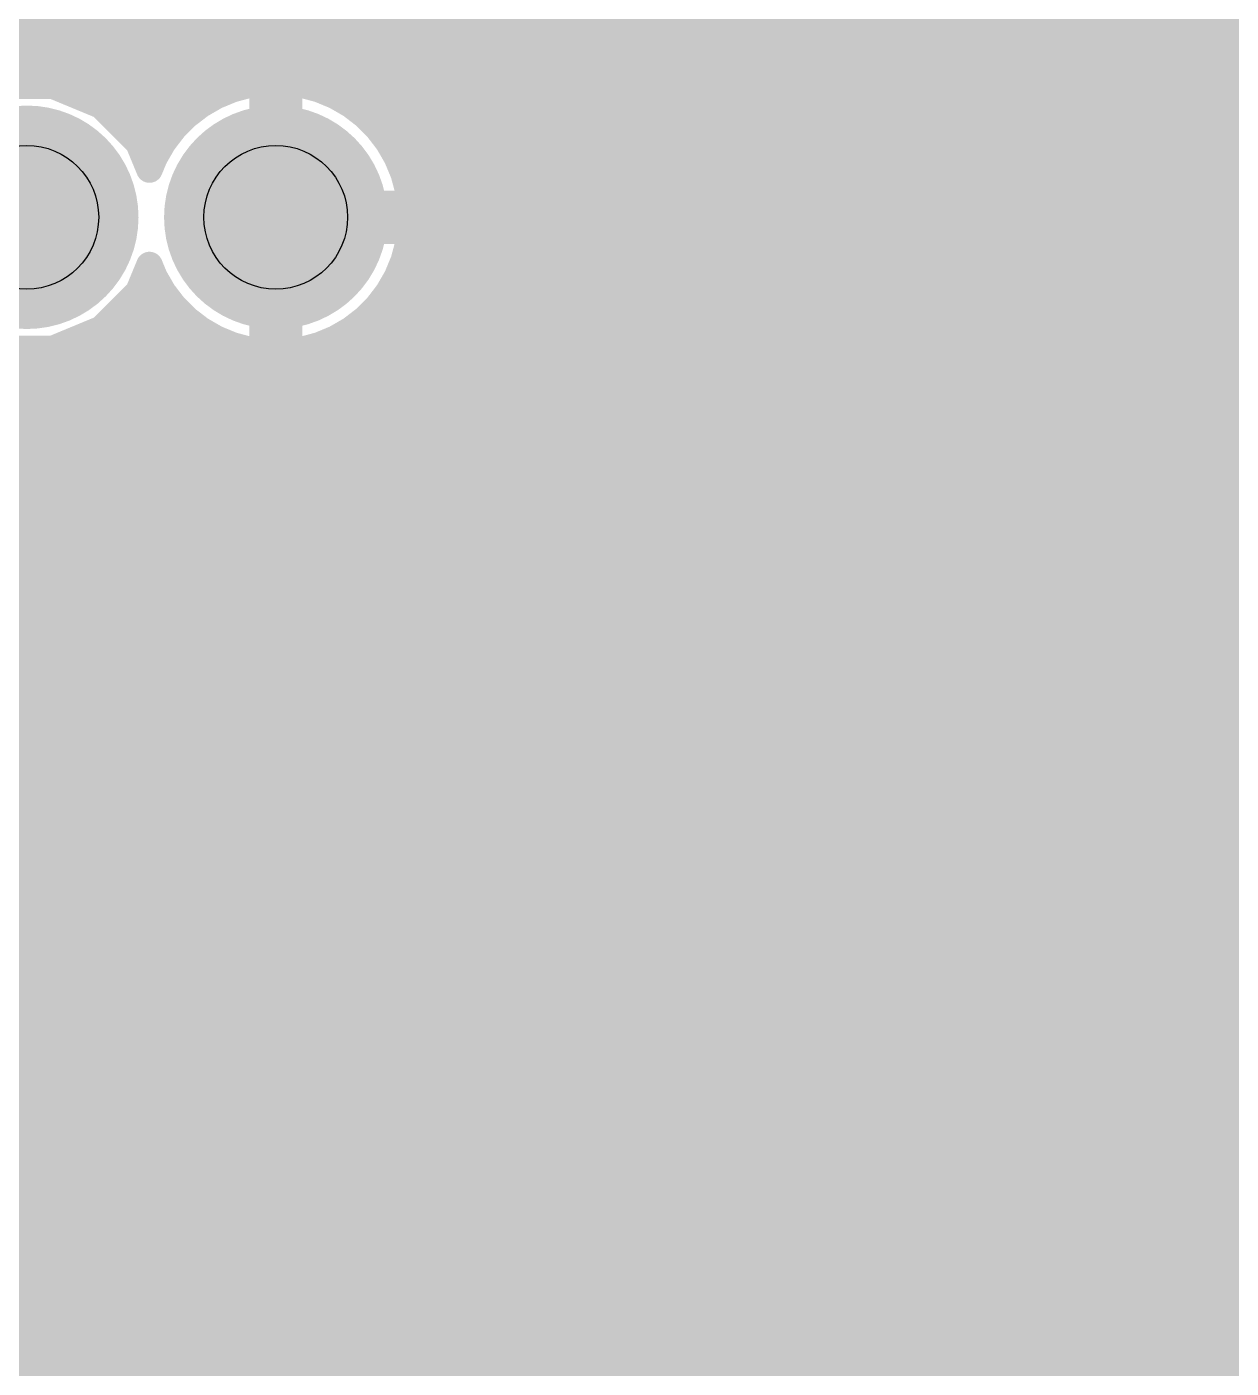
# Model space of a CAD drawing. Extents: x 0 to 10.8, y 0 to 6.1.
# Drawn here: x 3.361 to 4.087, y 0.8 to 1.608 of the extents above; entities that cross this region are included whole.
import ezdxf

# ---------------------------------------------------------------- set-up
doc = ezdxf.new("R2010")
doc.units = 0
for name, color, linetype in [('1', 22, 'CONTINUOUS'), ('116', 253, 'CONTINUOUS'), ('16', 175, 'CONTINUOUS'), ('17', 82, 'CONTINUOUS'), ('21', 253, 'CONTINUOUS'), ('29', 253, 'CONTINUOUS'), ('30', 253, 'CONTINUOUS'), ('44', 253, 'CONTINUOUS')]:
    doc.layers.add(name, color=color, linetype=linetype)

# ---------------------------------------------------------------- blocks, each defined once
blk = doc.blocks.new('ROUNDP')
at = {"const_width": 0.5}
blk.add_lwpolyline([(0, -0.25, 1), (0, 0.25, 1), (0, -0.25)], format="xyb", dxfattribs=at)

msp = doc.modelspace()

# ---------------------------------------------------------------- linework, layer by layer
at = {"layer": '1', "const_width": 0.016}
for points in [[(2.57915, 1.616), (4.24613, 1.616)], [(2.59515, 1.6), (4.244433, 1.6)], [(2.61115, 1.584), (4.244433, 1.584)], [(3.377114, 1.57265), (3.345559, 1.57265)], [(3.40626, 1.560575), (3.377114, 1.57265)], [(3.388339, 1.568), (3.479114, 1.568)], [(3.485146, 1.5705), (3.475299, 1.566421)], [(3.495441, 1.57326), (3.485146, 1.5705)], [(3.503339, 1.574295), (3.495441, 1.57326)], [(3.503339, 1.501362), (3.503339, 1.574295)], [(3.503339, 1.568), (3.519331, 1.568)], [(3.527232, 1.57326), (3.519331, 1.574295)], [(3.519331, 1.574295), (3.519331, 1.501362)], [(3.537528, 1.5705), (3.527232, 1.57326)], [(3.547374, 1.566421), (3.537528, 1.5705)], [(3.543563, 1.568), (4.244433, 1.568)], [(3.428567, 1.538268), (3.40626, 1.560575)], [(3.466067, 1.561094), (3.457614, 1.554606)], [(3.475299, 1.566421), (3.466067, 1.561094)], [(3.556606, 1.561094), (3.547374, 1.566421)], [(3.565059, 1.554606), (3.556606, 1.561094)], [(3.414835, 1.552), (3.455008, 1.552)], [(3.457614, 1.554606), (3.450075, 1.547067)], [(3.503339, 1.552), (3.519331, 1.552)], [(3.572598, 1.547067), (3.565059, 1.554606)], [(3.567665, 1.552), (4.244433, 1.552)], [(3.450075, 1.547067), (3.443587, 1.538614)], [(3.579087, 1.538614), (3.572598, 1.547067)], [(3.435252, 1.522122), (3.428567, 1.538268)], [(3.429508, 1.536), (3.442079, 1.536)], [(3.443587, 1.538614), (3.43826, 1.529382)], [(3.503339, 1.536), (3.519331, 1.536)], [(3.584413, 1.529382), (3.579087, 1.538614)], [(3.580598, 1.536), (4.24452, 1.536)], [(3.43826, 1.529382), (3.435252, 1.522122)], [(3.588492, 1.519535), (3.584413, 1.529382)], [(3.503339, 1.52), (3.519331, 1.52)], [(3.588303, 1.52), (4.25013, 1.52)], [(3.591252, 1.50924), (3.588492, 1.519535)], [(3.503339, 1.504), (3.519331, 1.504)], [(3.592287, 1.501339), (3.591252, 1.50924)], [(3.591941, 1.504), (4.244433, 1.504)], [(3.519331, 1.501362), (3.503339, 1.501362)], [(3.519354, 1.485346), (3.519354, 1.501339)], [(3.519354, 1.501339), (3.592287, 1.501339)], [(3.519354, 1.488), (4.244433, 1.488)], [(3.503339, 1.41239), (3.503339, 1.485327)], [(3.503339, 1.485327), (3.519331, 1.485327)], [(3.519331, 1.485327), (3.519331, 1.41239)], [(3.592287, 1.485346), (3.519354, 1.485346)], [(3.591252, 1.477449), (3.592287, 1.485346)], [(3.503339, 1.472), (3.519331, 1.472)], [(3.588492, 1.467154), (3.591252, 1.477449)], [(3.589787, 1.472), (4.244433, 1.472)], [(3.428567, 1.448421), (3.435256, 1.464571)], [(3.435256, 1.464571), (3.43826, 1.457307)], [(3.584413, 1.457307), (3.588492, 1.467154)], [(3.431705, 1.456), (3.439012, 1.456)], [(3.43826, 1.457307), (3.443587, 1.448075)], [(3.503339, 1.456), (3.519331, 1.456)], [(3.579087, 1.448075), (3.584413, 1.457307)], [(3.583657, 1.456), (4.244433, 1.456)], [(3.40626, 1.426114), (3.428567, 1.448421)], [(3.443587, 1.448075), (3.450075, 1.439622)], [(3.572598, 1.439622), (3.579087, 1.448075)], [(3.420146, 1.44), (3.449783, 1.44)], [(3.450075, 1.439622), (3.457614, 1.432083)], [(3.503339, 1.44), (3.519331, 1.44)], [(3.565059, 1.432083), (3.572598, 1.439622)], [(3.572886, 1.44), (4.244433, 1.44)], [(3.457614, 1.432083), (3.466067, 1.425594)], [(3.556606, 1.425594), (3.565059, 1.432083)], [(3.377114, 1.414039), (3.40626, 1.426114)], [(3.401154, 1.424), (3.468827, 1.424)], [(3.466067, 1.425594), (3.475299, 1.420268)], [(3.503339, 1.424), (3.519331, 1.424)], [(3.547374, 1.420268), (3.556606, 1.425594)], [(3.553843, 1.424), (4.758846, 1.424)], [(3.475299, 1.420268), (3.485146, 1.416189)], [(3.485146, 1.416189), (3.495441, 1.413429)], [(3.527232, 1.413429), (3.537528, 1.416189)], [(3.537528, 1.416189), (3.547374, 1.420268)], [(2.930823, 1.408), (4.282236, 1.408)], [(3.345559, 1.414039), (3.377114, 1.414039)], [(3.495441, 1.413429), (3.503339, 1.41239)], [(3.519331, 1.41239), (3.527232, 1.413429)], [(2.80315, 1.392), (4.256224, 1.392)], [(2.81915, 1.376), (4.240224, 1.376)], [(2.83515, 1.36), (4.227866, 1.36)], [(2.85115, 1.344), (4.218626, 1.344)], [(2.86715, 1.328), (4.212217, 1.328)], [(2.88315, 1.312), (4.207933, 1.312)], [(2.89915, 1.296), (4.20526, 1.296)], [(2.91515, 1.28), (4.20526, 1.28)], [(2.93115, 1.264), (4.205709, 1.264)], [(2.94715, 1.248), (4.209996, 1.248)], [(2.96315, 1.232), (4.21428, 1.232)], [(2.97915, 1.216), (4.223079, 1.216)], [(2.99515, 1.2), (4.232319, 1.2)], [(3.01115, 1.184), (4.247937, 1.184)], [(3.02715, 1.168), (4.267882, 1.168)], [(3.033996, 1.152), (4.302024, 1.152)], [(3.033996, 1.136), (4.470846, 1.136)], [(3.033996, 1.12), (4.454846, 1.12)], [(3.033996, 1.104), (4.438846, 1.104)], [(3.033996, 1.088), (4.422846, 1.088)], [(3.033996, 1.072), (4.406846, 1.072)], [(3.033996, 1.056), (4.390846, 1.056)], [(3.033996, 1.04), (4.374846, 1.04)], [(3.033996, 1.024), (4.358846, 1.024)], [(3.033996, 1.008), (4.342846, 1.008)], [(3.033996, 0.992), (4.326846, 0.992)], [(3.033996, 0.976), (4.310846, 0.976)], [(3.033996, 0.96), (4.294846, 0.96)], [(3.033996, 0.944), (4.278846, 0.944)], [(3.033996, 0.928), (4.262846, 0.928)], [(3.033996, 0.912), (4.246846, 0.912)], [(3.033996, 0.896), (4.230846, 0.896)], [(3.033996, 0.88), (4.214846, 0.88)], [(3.033996, 0.864), (4.198846, 0.864)], [(3.033996, 0.848), (4.182846, 0.848)], [(3.033996, 0.832), (4.166846, 0.832)], [(3.033996, 0.816), (4.150846, 0.816)], [(3.033996, 0.8), (4.134846, 0.8)]]:
    msp.add_lwpolyline(points, dxfattribs=at)
at = {"layer": '1', "const_width": 0.008}
for points in [[(3.378645, 1.576345, 1), (3.375583, 1.568954)], [(3.377114, 1.56865, 1), (3.377114, 1.57665)], [(3.388339, 1.572, 1), (3.388339, 1.564)], [(3.479114, 1.564, 1), (3.479114, 1.572)], [(3.48411, 1.574364, 1), (3.486181, 1.566636)], [(3.486676, 1.566805, 1), (3.483615, 1.574195)], [(3.494921, 1.577226, 1), (3.495961, 1.569294)], [(3.496477, 1.569396, 1), (3.494405, 1.577123)], [(3.507339, 1.574295, 1), (3.499339, 1.574295)], [(3.503339, 1.572, 1), (3.503339, 1.564)], [(3.503859, 1.570329, 1), (3.502819, 1.578261)], [(3.51985, 1.578261, 1), (3.518811, 1.570329)], [(3.523331, 1.574295, 1), (3.515331, 1.574295)], [(3.519331, 1.564, 1), (3.519331, 1.572)], [(3.528268, 1.577123, 1), (3.526197, 1.569396)], [(3.526713, 1.569294, 1), (3.527752, 1.577226)], [(3.539058, 1.574195, 1), (3.535997, 1.566805)], [(3.536492, 1.566636, 1), (3.538563, 1.574364)], [(3.543563, 1.572, 1), (3.543563, 1.564)], [(3.409088, 1.563403, 1), (3.403431, 1.557746)], [(3.404729, 1.556879, 1), (3.407791, 1.56427)], [(3.464068, 1.564559, 1), (3.468066, 1.55763)], [(3.468502, 1.557921, 1), (3.463631, 1.564268)], [(3.473768, 1.570117, 1), (3.47683, 1.562726)], [(3.477298, 1.562957, 1), (3.4733, 1.569886)], [(3.549373, 1.569886, 1), (3.545375, 1.562957)], [(3.545843, 1.562726, 1), (3.548905, 1.570117)], [(3.559042, 1.564268, 1), (3.554171, 1.557921)], [(3.554607, 1.55763, 1), (3.558605, 1.564559)], [(3.414835, 1.556, 1), (3.414835, 1.548)], [(3.455179, 1.557779, 1), (3.46005, 1.551433)], [(3.460443, 1.551778, 1), (3.454786, 1.557435)], [(3.455008, 1.548, 1), (3.455008, 1.556)], [(3.503339, 1.556, 1), (3.503339, 1.548)], [(3.519331, 1.548, 1), (3.519331, 1.556)], [(3.567887, 1.557435, 1), (3.562231, 1.551778)], [(3.562623, 1.551433, 1), (3.567495, 1.557779)], [(3.567665, 1.556, 1), (3.567665, 1.548)], [(3.447246, 1.549895, 1), (3.452903, 1.544239)], [(3.453248, 1.544631, 1), (3.446902, 1.549502)], [(3.575771, 1.549502, 1), (3.569425, 1.544631)], [(3.56977, 1.544239, 1), (3.575427, 1.549895)], [(3.432263, 1.539798, 1), (3.424871, 1.536738)], [(3.429508, 1.54, 1), (3.429508, 1.532)], [(3.425739, 1.535439, 1), (3.431395, 1.541096)], [(3.440414, 1.54105, 1), (3.44676, 1.536179)], [(3.447051, 1.536615, 1), (3.440122, 1.540613)], [(3.442079, 1.532, 1), (3.442079, 1.54)], [(3.503339, 1.54, 1), (3.503339, 1.532)], [(3.519331, 1.532, 1), (3.519331, 1.54)], [(3.582551, 1.540613, 1), (3.575622, 1.536615)], [(3.575914, 1.536179, 1), (3.58226, 1.54105)], [(3.580598, 1.54, 1), (3.580598, 1.532)], [(3.434795, 1.531381, 1), (3.441725, 1.527383)], [(3.441955, 1.527851, 1), (3.434564, 1.530913)], [(3.588109, 1.530913, 1), (3.580718, 1.527851)], [(3.580949, 1.527383, 1), (3.587878, 1.531381)], [(3.431557, 1.523653, 1), (3.438947, 1.520591)], [(3.431556, 1.520592, 1), (3.438948, 1.523652)], [(3.503339, 1.524, 1), (3.503339, 1.516)], [(3.519331, 1.516, 1), (3.519331, 1.524)], [(3.588303, 1.524, 1), (3.588303, 1.516)], [(3.592356, 1.520571, 1), (3.584629, 1.5185)], [(3.584797, 1.518005, 1), (3.592188, 1.521066)], [(3.503339, 1.508, 1), (3.503339, 1.5)], [(3.519331, 1.5, 1), (3.519331, 1.508)], [(3.595218, 1.50976, 1), (3.587286, 1.50872)], [(3.587388, 1.508204, 1), (3.595116, 1.510276)], [(3.591941, 1.508, 1), (3.591941, 1.5)], [(3.503339, 1.505362, 1), (3.503339, 1.497362)], [(3.499339, 1.501362, 1), (3.507339, 1.501362)], [(3.515331, 1.501362, 1), (3.523331, 1.501362)], [(3.523354, 1.501339, 1), (3.515354, 1.501339)], [(3.519354, 1.505339, 1), (3.519354, 1.497339)], [(3.519331, 1.497362, 1), (3.519331, 1.505362)], [(3.588321, 1.500819, 1), (3.596253, 1.501858)], [(3.592287, 1.497339, 1), (3.592287, 1.505339)], [(3.519354, 1.492, 1), (3.519354, 1.484)], [(3.507339, 1.485327, 1), (3.499339, 1.485327)], [(3.503339, 1.489327, 1), (3.503339, 1.481327)], [(3.523331, 1.485327, 1), (3.515331, 1.485327)], [(3.519354, 1.489346, 1), (3.519354, 1.481346)], [(3.515354, 1.485346, 1), (3.523354, 1.485346)], [(3.519331, 1.481327, 1), (3.519331, 1.489327)], [(3.596253, 1.484826, 1), (3.588321, 1.485866)], [(3.592287, 1.481346, 1), (3.592287, 1.489346)], [(3.503339, 1.476, 1), (3.503339, 1.468)], [(3.519331, 1.468, 1), (3.519331, 1.476)], [(3.589787, 1.476, 1), (3.589787, 1.468)], [(3.587286, 1.477969, 1), (3.595218, 1.476929)], [(3.595116, 1.476413, 1), (3.587388, 1.478485)], [(3.438952, 1.4661, 1), (3.43156, 1.463042)], [(3.438951, 1.46304, 1), (3.43156, 1.466102)], [(3.584629, 1.468189, 1), (3.592356, 1.466118)], [(3.592188, 1.465623, 1), (3.584797, 1.468684)], [(3.431705, 1.46, 1), (3.431705, 1.452)], [(3.441725, 1.459306, 1), (3.434795, 1.455308)], [(3.434563, 1.455778, 1), (3.441956, 1.458836)], [(3.439012, 1.452, 1), (3.439012, 1.46)], [(3.503339, 1.46, 1), (3.503339, 1.452)], [(3.519331, 1.452, 1), (3.519331, 1.46)], [(3.583657, 1.46, 1), (3.583657, 1.452)], [(3.580718, 1.458838, 1), (3.588109, 1.455776)], [(3.587878, 1.455308, 1), (3.580949, 1.459306)], [(3.431395, 1.445593, 1), (3.425739, 1.45125)], [(3.44676, 1.45051, 1), (3.440414, 1.445639)], [(3.58226, 1.445639, 1), (3.575914, 1.45051)], [(3.420146, 1.444, 1), (3.420146, 1.436)], [(3.424871, 1.449952, 1), (3.432262, 1.446891)], [(3.440122, 1.446076, 1), (3.447051, 1.450074)], [(3.452903, 1.44245, 1), (3.447246, 1.436794)], [(3.449783, 1.436, 1), (3.449783, 1.444)], [(3.503339, 1.444, 1), (3.503339, 1.436)], [(3.519331, 1.436, 1), (3.519331, 1.444)], [(3.572886, 1.444, 1), (3.572886, 1.436)], [(3.575427, 1.436794, 1), (3.56977, 1.44245)], [(3.575622, 1.450074, 1), (3.582551, 1.446076)], [(3.446902, 1.437186, 1), (3.453248, 1.442058)], [(3.46005, 1.435256, 1), (3.455179, 1.42891)], [(3.454786, 1.429254, 1), (3.460443, 1.434911)], [(3.562231, 1.434911, 1), (3.567887, 1.429254)], [(3.567495, 1.42891, 1), (3.562623, 1.435256)], [(3.569425, 1.442058, 1), (3.575771, 1.437186)], [(3.401154, 1.428, 1), (3.401154, 1.42)], [(3.403431, 1.428943, 1), (3.409088, 1.423286)], [(3.407791, 1.422419, 1), (3.404729, 1.42981)], [(3.468066, 1.429059, 1), (3.464068, 1.42213)], [(3.463631, 1.422421, 1), (3.468502, 1.428768)], [(3.468827, 1.42, 1), (3.468827, 1.428)], [(3.503339, 1.428, 1), (3.503339, 1.42)], [(3.519331, 1.42, 1), (3.519331, 1.428)], [(3.553843, 1.428, 1), (3.553843, 1.42)], [(3.554171, 1.428768, 1), (3.559042, 1.422421)], [(3.558605, 1.42213, 1), (3.554607, 1.429059)], [(3.47683, 1.423963, 1), (3.473768, 1.416572)], [(3.4733, 1.416803, 1), (3.477298, 1.423732)], [(3.486181, 1.420053, 1), (3.48411, 1.412325)], [(3.483615, 1.412493, 1), (3.486676, 1.419884)], [(3.535997, 1.419884, 1), (3.539058, 1.412493)], [(3.538563, 1.412325, 1), (3.536492, 1.420053)], [(3.545375, 1.423732, 1), (3.549373, 1.416803)], [(3.548905, 1.416572, 1), (3.545843, 1.423963)], [(3.375583, 1.417735, 1), (3.378645, 1.410344)], [(3.377114, 1.410039, 1), (3.377114, 1.418039)], [(3.495963, 1.417395, 1), (3.494919, 1.409463)], [(3.494405, 1.409566, 1), (3.496477, 1.417293)], [(3.499339, 1.41239, 1), (3.507339, 1.41239)], [(3.502817, 1.408424, 1), (3.503861, 1.416356)], [(3.518809, 1.416356, 1), (3.519852, 1.408424)], [(3.515331, 1.41239, 1), (3.523331, 1.41239)], [(3.526197, 1.417293, 1), (3.528268, 1.409566)], [(3.527754, 1.409463, 1), (3.526711, 1.417395)]]:
    msp.add_lwpolyline(points, format="xyb", dxfattribs=at)
at = {"layer": '116', "const_width": 0.03937}
for points in [[(3.361339, 1.467756, 1), (3.361339, 1.518937, 1), (3.361339, 1.467756)], [(3.511339, 1.467756, 1), (3.511339, 1.518937, 1), (3.511339, 1.467756)]]:
    msp.add_lwpolyline(points, format="xyb", dxfattribs=at)
at = {"layer": '16', "const_width": 0.016}
for points in [[(3.071154, 1.616), (4.24613, 1.616)], [(3.055154, 1.6), (4.244433, 1.6)], [(3.039154, 1.584), (4.244433, 1.584)], [(3.377114, 1.57265), (3.345559, 1.57265)], [(3.40626, 1.560575), (3.377114, 1.57265)], [(3.388339, 1.568), (3.479114, 1.568)], [(3.485146, 1.5705), (3.475299, 1.566421)], [(3.495441, 1.57326), (3.485146, 1.5705)], [(3.503339, 1.574295), (3.495441, 1.57326)], [(3.503339, 1.501362), (3.503339, 1.574295)], [(3.503339, 1.568), (3.519331, 1.568)], [(3.527232, 1.57326), (3.519331, 1.574295)], [(3.519331, 1.574295), (3.519331, 1.501362)], [(3.537528, 1.5705), (3.527232, 1.57326)], [(3.547374, 1.566421), (3.537528, 1.5705)], [(3.543563, 1.568), (4.244433, 1.568)], [(3.428567, 1.538268), (3.40626, 1.560575)], [(3.466067, 1.561094), (3.457614, 1.554606)], [(3.475299, 1.566421), (3.466067, 1.561094)], [(3.556606, 1.561094), (3.547374, 1.566421)], [(3.565059, 1.554606), (3.556606, 1.561094)], [(3.414835, 1.552), (3.455008, 1.552)], [(3.457614, 1.554606), (3.450075, 1.547067)], [(3.503339, 1.552), (3.519331, 1.552)], [(3.572598, 1.547067), (3.565059, 1.554606)], [(3.567665, 1.552), (4.244433, 1.552)], [(3.450075, 1.547067), (3.443587, 1.538614)], [(3.579087, 1.538614), (3.572598, 1.547067)], [(3.435256, 1.522122), (3.428567, 1.538268)], [(3.429508, 1.536), (3.442079, 1.536)], [(3.443587, 1.538614), (3.43826, 1.529382)], [(3.503339, 1.536), (3.519331, 1.536)], [(3.584413, 1.529382), (3.579087, 1.538614)], [(3.580598, 1.536), (4.24452, 1.536)], [(3.43826, 1.529382), (3.435256, 1.522122)], [(3.588492, 1.519535), (3.584413, 1.529382)], [(3.503339, 1.52), (3.519331, 1.52)], [(3.588303, 1.52), (4.25013, 1.52)], [(3.591252, 1.50924), (3.588492, 1.519535)], [(3.503339, 1.504), (3.519331, 1.504)], [(3.592287, 1.501339), (3.591252, 1.50924)], [(3.591941, 1.504), (4.244433, 1.504)], [(3.519331, 1.501362), (3.503339, 1.501362)], [(3.519354, 1.485346), (3.519354, 1.501339)], [(3.519354, 1.501339), (3.592287, 1.501339)], [(3.519354, 1.488), (4.244433, 1.488)], [(3.503339, 1.41239), (3.503339, 1.485327)], [(3.503339, 1.485327), (3.519331, 1.485327)], [(3.519331, 1.485327), (3.519331, 1.41239)], [(3.592287, 1.485346), (3.519354, 1.485346)], [(3.591252, 1.477449), (3.592287, 1.485346)], [(3.503339, 1.472), (3.519331, 1.472)], [(3.588492, 1.467154), (3.591252, 1.477449)], [(3.589787, 1.472), (4.244433, 1.472)], [(3.428567, 1.448421), (3.435256, 1.464567)], [(3.435256, 1.464567), (3.43826, 1.457307)], [(3.584413, 1.457307), (3.588492, 1.467154)], [(3.431705, 1.456), (3.439012, 1.456)], [(3.43826, 1.457307), (3.443587, 1.448075)], [(3.503339, 1.456), (3.519331, 1.456)], [(3.579087, 1.448075), (3.584413, 1.457307)], [(3.583657, 1.456), (4.244433, 1.456)], [(3.40626, 1.426114), (3.428567, 1.448421)], [(3.443587, 1.448075), (3.450075, 1.439622)], [(3.572598, 1.439622), (3.579087, 1.448075)], [(3.420146, 1.44), (3.449783, 1.44)], [(3.450075, 1.439622), (3.457614, 1.432083)], [(3.503339, 1.44), (3.519331, 1.44)], [(3.565059, 1.432083), (3.572598, 1.439622)], [(3.572886, 1.44), (4.244433, 1.44)], [(3.457614, 1.432083), (3.466067, 1.425594)], [(3.556606, 1.425594), (3.565059, 1.432083)], [(3.377114, 1.414039), (3.40626, 1.426114)], [(3.401154, 1.424), (3.468827, 1.424)], [(3.466067, 1.425594), (3.475299, 1.420268)], [(3.503339, 1.424), (3.519331, 1.424)], [(3.547374, 1.420268), (3.556606, 1.425594)], [(3.553843, 1.424), (10.136299, 1.424)], [(3.475299, 1.420268), (3.485146, 1.416189)], [(3.485146, 1.416189), (3.495441, 1.413429)], [(3.527232, 1.413429), (3.537528, 1.416189)], [(3.537528, 1.416189), (3.547374, 1.420268)], [(2.930823, 1.408), (4.301728, 1.408)], [(3.345559, 1.414039), (3.377114, 1.414039)], [(3.495441, 1.413429), (3.503339, 1.41239)], [(3.519331, 1.41239), (3.527232, 1.413429)], [(2.82715, 1.392), (4.269268, 1.392)], [(2.81115, 1.376), (4.250646, 1.376)], [(2.79515, 1.36), (4.236378, 1.36)], [(2.77915, 1.344), (4.227142, 1.344)], [(2.76315, 1.328), (4.21985, 1.328)], [(2.74715, 1.312), (4.215563, 1.312)], [(2.73115, 1.296), (4.21263, 1.296)], [(2.71515, 1.28), (4.21263, 1.28)], [(2.69915, 1.264), (4.213339, 1.264)], [(2.677583, 1.248), (4.217626, 1.248)], [(2.607807, 1.232), (4.22235, 1.232)], [(2.076154, 1.216), (4.231591, 1.216)], [(2.060154, 1.2), (4.242358, 1.2)], [(2.044154, 1.184), (4.258358, 1.184)], [(2.028154, 1.168), (4.282622, 1.168)], [(2.012154, 1.152), (8.766, 1.152)], [(1.996154, 1.136), (8.766, 1.136)], [(1.980154, 1.12), (8.766, 1.12)], [(1.964154, 1.104), (8.766, 1.104)], [(1.948154, 1.088), (8.766, 1.088)], [(1.932154, 1.072), (8.766, 1.072)], [(1.916154, 1.056), (8.766, 1.056)], [(1.900154, 1.04), (8.766, 1.04)], [(1.884154, 1.024), (8.766, 1.024)], [(1.868154, 1.008), (8.766, 1.008)], [(1.852154, 0.992), (8.766, 0.992)], [(1.836154, 0.976), (8.766, 0.976)], [(1.820154, 0.96), (8.766, 0.96)], [(1.804154, 0.944), (8.766, 0.944)], [(1.788154, 0.928), (8.766, 0.928)], [(1.772154, 0.912), (8.766, 0.912)], [(1.756154, 0.896), (8.766, 0.896)], [(1.740154, 0.88), (7.792705, 0.88)], [(1.78411, 0.864), (7.775925, 0.864)], [(1.798039, 0.848), (7.766815, 0.848)], [(1.804035, 0.832), (7.761028, 0.832)], [(1.804035, 0.816), (7.761028, 0.816)], [(1.79822, 0.8), (7.763587, 0.8)]]:
    msp.add_lwpolyline(points, dxfattribs=at)
at = {"layer": '16', "const_width": 0.008}
for points in [[(3.378645, 1.576345, 1), (3.375583, 1.568954)], [(3.377114, 1.56865, 1), (3.377114, 1.57665)], [(3.388339, 1.572, 1), (3.388339, 1.564)], [(3.479114, 1.564, 1), (3.479114, 1.572)], [(3.48411, 1.574364, 1), (3.486181, 1.566636)], [(3.486676, 1.566805, 1), (3.483615, 1.574195)], [(3.494921, 1.577226, 1), (3.495961, 1.569294)], [(3.496477, 1.569396, 1), (3.494405, 1.577123)], [(3.507339, 1.574295, 1), (3.499339, 1.574295)], [(3.503339, 1.572, 1), (3.503339, 1.564)], [(3.503859, 1.570329, 1), (3.502819, 1.578261)], [(3.51985, 1.578261, 1), (3.518811, 1.570329)], [(3.523331, 1.574295, 1), (3.515331, 1.574295)], [(3.519331, 1.564, 1), (3.519331, 1.572)], [(3.528268, 1.577123, 1), (3.526197, 1.569396)], [(3.526713, 1.569294, 1), (3.527752, 1.577226)], [(3.539058, 1.574195, 1), (3.535997, 1.566805)], [(3.536492, 1.566636, 1), (3.538563, 1.574364)], [(3.543563, 1.572, 1), (3.543563, 1.564)], [(3.409088, 1.563403, 1), (3.403431, 1.557746)], [(3.404729, 1.556879, 1), (3.407791, 1.56427)], [(3.464068, 1.564559, 1), (3.468066, 1.55763)], [(3.468502, 1.557921, 1), (3.463631, 1.564268)], [(3.473768, 1.570117, 1), (3.47683, 1.562726)], [(3.477298, 1.562957, 1), (3.4733, 1.569886)], [(3.549373, 1.569886, 1), (3.545375, 1.562957)], [(3.545843, 1.562726, 1), (3.548905, 1.570117)], [(3.559042, 1.564268, 1), (3.554171, 1.557921)], [(3.554607, 1.55763, 1), (3.558605, 1.564559)], [(3.414835, 1.556, 1), (3.414835, 1.548)], [(3.455179, 1.557779, 1), (3.46005, 1.551433)], [(3.460443, 1.551778, 1), (3.454786, 1.557435)], [(3.455008, 1.548, 1), (3.455008, 1.556)], [(3.503339, 1.556, 1), (3.503339, 1.548)], [(3.519331, 1.548, 1), (3.519331, 1.556)], [(3.567887, 1.557435, 1), (3.562231, 1.551778)], [(3.562623, 1.551433, 1), (3.567495, 1.557779)], [(3.567665, 1.556, 1), (3.567665, 1.548)], [(3.447246, 1.549895, 1), (3.452903, 1.544239)], [(3.453248, 1.544631, 1), (3.446902, 1.549502)], [(3.575771, 1.549502, 1), (3.569425, 1.544631)], [(3.56977, 1.544239, 1), (3.575427, 1.549895)], [(3.432262, 1.539799, 1), (3.424872, 1.536737)], [(3.429508, 1.54, 1), (3.429508, 1.532)], [(3.425739, 1.535439, 1), (3.431395, 1.541096)], [(3.440414, 1.54105, 1), (3.44676, 1.536179)], [(3.447051, 1.536615, 1), (3.440122, 1.540613)], [(3.442079, 1.532, 1), (3.442079, 1.54)], [(3.503339, 1.54, 1), (3.503339, 1.532)], [(3.519331, 1.532, 1), (3.519331, 1.54)], [(3.582551, 1.540613, 1), (3.575622, 1.536615)], [(3.575914, 1.536179, 1), (3.58226, 1.54105)], [(3.580598, 1.54, 1), (3.580598, 1.532)], [(3.434795, 1.531381, 1), (3.441725, 1.527383)], [(3.441956, 1.527853, 1), (3.434564, 1.530911)], [(3.588109, 1.530913, 1), (3.580718, 1.527851)], [(3.580949, 1.527383, 1), (3.587878, 1.531381)], [(3.43156, 1.523651, 1), (3.438952, 1.520593)], [(3.43156, 1.520591, 1), (3.438951, 1.523653)], [(3.503339, 1.524, 1), (3.503339, 1.516)], [(3.519331, 1.516, 1), (3.519331, 1.524)], [(3.588303, 1.524, 1), (3.588303, 1.516)], [(3.592356, 1.520571, 1), (3.584629, 1.5185)], [(3.584797, 1.518005, 1), (3.592188, 1.521066)], [(3.503339, 1.508, 1), (3.503339, 1.5)], [(3.519331, 1.5, 1), (3.519331, 1.508)], [(3.595218, 1.50976, 1), (3.587286, 1.50872)], [(3.587388, 1.508204, 1), (3.595116, 1.510276)], [(3.591941, 1.508, 1), (3.591941, 1.5)], [(3.503339, 1.505362, 1), (3.503339, 1.497362)], [(3.499339, 1.501362, 1), (3.507339, 1.501362)], [(3.515331, 1.501362, 1), (3.523331, 1.501362)], [(3.523354, 1.501339, 1), (3.515354, 1.501339)], [(3.519354, 1.505339, 1), (3.519354, 1.497339)], [(3.519331, 1.497362, 1), (3.519331, 1.505362)], [(3.588321, 1.500819, 1), (3.596253, 1.501858)], [(3.592287, 1.497339, 1), (3.592287, 1.505339)], [(3.519354, 1.492, 1), (3.519354, 1.484)], [(3.507339, 1.485327, 1), (3.499339, 1.485327)], [(3.503339, 1.489327, 1), (3.503339, 1.481327)], [(3.523331, 1.485327, 1), (3.515331, 1.485327)], [(3.519354, 1.489346, 1), (3.519354, 1.481346)], [(3.515354, 1.485346, 1), (3.523354, 1.485346)], [(3.519331, 1.481327, 1), (3.519331, 1.489327)], [(3.596253, 1.484826, 1), (3.588321, 1.485866)], [(3.592287, 1.481346, 1), (3.592287, 1.489346)], [(3.503339, 1.476, 1), (3.503339, 1.468)], [(3.519331, 1.468, 1), (3.519331, 1.476)], [(3.589787, 1.476, 1), (3.589787, 1.468)], [(3.587286, 1.477969, 1), (3.595218, 1.476929)], [(3.595116, 1.476413, 1), (3.587388, 1.478485)], [(3.438952, 1.466096, 1), (3.43156, 1.463038)], [(3.438951, 1.463036, 1), (3.43156, 1.466098)], [(3.584629, 1.468189, 1), (3.592356, 1.466118)], [(3.592188, 1.465623, 1), (3.584797, 1.468684)], [(3.431705, 1.46, 1), (3.431705, 1.452)], [(3.441725, 1.459306, 1), (3.434795, 1.455308)], [(3.434564, 1.455778, 1), (3.441956, 1.458836)], [(3.439012, 1.452, 1), (3.439012, 1.46)], [(3.503339, 1.46, 1), (3.503339, 1.452)], [(3.519331, 1.452, 1), (3.519331, 1.46)], [(3.583657, 1.46, 1), (3.583657, 1.452)], [(3.580718, 1.458838, 1), (3.588109, 1.455776)], [(3.587878, 1.455308, 1), (3.580949, 1.459306)], [(3.431395, 1.445593, 1), (3.425739, 1.45125)], [(3.44676, 1.45051, 1), (3.440414, 1.445639)], [(3.58226, 1.445639, 1), (3.575914, 1.45051)], [(3.420146, 1.444, 1), (3.420146, 1.436)], [(3.424872, 1.449952, 1), (3.432262, 1.44689)], [(3.440122, 1.446076, 1), (3.447051, 1.450074)], [(3.452903, 1.44245, 1), (3.447246, 1.436794)], [(3.449783, 1.436, 1), (3.449783, 1.444)], [(3.503339, 1.444, 1), (3.503339, 1.436)], [(3.519331, 1.436, 1), (3.519331, 1.444)], [(3.572886, 1.444, 1), (3.572886, 1.436)], [(3.575427, 1.436794, 1), (3.56977, 1.44245)], [(3.575622, 1.450074, 1), (3.582551, 1.446076)], [(3.446902, 1.437186, 1), (3.453248, 1.442058)], [(3.46005, 1.435256, 1), (3.455179, 1.42891)], [(3.454786, 1.429254, 1), (3.460443, 1.434911)], [(3.562231, 1.434911, 1), (3.567887, 1.429254)], [(3.567495, 1.42891, 1), (3.562623, 1.435256)], [(3.569425, 1.442058, 1), (3.575771, 1.437186)], [(3.401154, 1.428, 1), (3.401154, 1.42)], [(3.403431, 1.428943, 1), (3.409088, 1.423286)], [(3.407791, 1.422419, 1), (3.404729, 1.42981)], [(3.468066, 1.429059, 1), (3.464068, 1.42213)], [(3.463631, 1.422421, 1), (3.468502, 1.428768)], [(3.468827, 1.42, 1), (3.468827, 1.428)], [(3.503339, 1.428, 1), (3.503339, 1.42)], [(3.519331, 1.42, 1), (3.519331, 1.428)], [(3.553843, 1.428, 1), (3.553843, 1.42)], [(3.554171, 1.428768, 1), (3.559042, 1.422421)], [(3.558605, 1.42213, 1), (3.554607, 1.429059)], [(3.47683, 1.423963, 1), (3.473768, 1.416572)], [(3.4733, 1.416803, 1), (3.477298, 1.423732)], [(3.486181, 1.420053, 1), (3.48411, 1.412325)], [(3.483615, 1.412493, 1), (3.486676, 1.419884)], [(3.535997, 1.419884, 1), (3.539058, 1.412493)], [(3.538563, 1.412325, 1), (3.536492, 1.420053)], [(3.545375, 1.423732, 1), (3.549373, 1.416803)], [(3.548905, 1.416572, 1), (3.545843, 1.423963)], [(3.375583, 1.417735, 1), (3.378645, 1.410344)], [(3.377114, 1.410039, 1), (3.377114, 1.418039)], [(3.495963, 1.417395, 1), (3.494919, 1.409463)], [(3.494405, 1.409566, 1), (3.496477, 1.417293)], [(3.499339, 1.41239, 1), (3.507339, 1.41239)], [(3.502817, 1.408424, 1), (3.503861, 1.416356)], [(3.518809, 1.416356, 1), (3.519852, 1.408424)], [(3.515331, 1.41239, 1), (3.523331, 1.41239)], [(3.526197, 1.417293, 1), (3.528268, 1.409566)], [(3.527754, 1.409463, 1), (3.526711, 1.417395)]]:
    msp.add_lwpolyline(points, format="xyb", dxfattribs=at)
at = {"layer": '21', "const_width": 0.005}
msp.add_lwpolyline([(3.711339, 1.643346), (3.711339, 0.243346)], dxfattribs=at)
at = {"layer": '44'}
for centre in [(3.361339, 1.493346), (3.511339, 1.493346)]:
    msp.add_circle(centre, 0.043307, dxfattribs=at)

# ---------------------------------------------------------------- block references
at = {"layer": '17', "xscale": 0.126614, "yscale": 0.126614, "rotation": 90}
for p in [(3.361339, 1.493346), (3.361339, 1.493346), (3.511339, 1.493346), (3.511339, 1.493346)]:
    msp.add_blockref('ROUNDP', p, dxfattribs=at)
at = {"layer": '29', "xscale": 0.134614, "yscale": 0.134614, "rotation": 90}
for p in [(3.361339, 1.493346), (3.511339, 1.493346)]:
    msp.add_blockref('ROUNDP', p, dxfattribs=at)
at = {"layer": '30', "xscale": 0.134614, "yscale": 0.134614, "rotation": 90}
for p in [(3.361339, 1.493346), (3.511339, 1.493346)]:
    msp.add_blockref('ROUNDP', p, dxfattribs=at)

doc.saveas('drawing.dxf')
